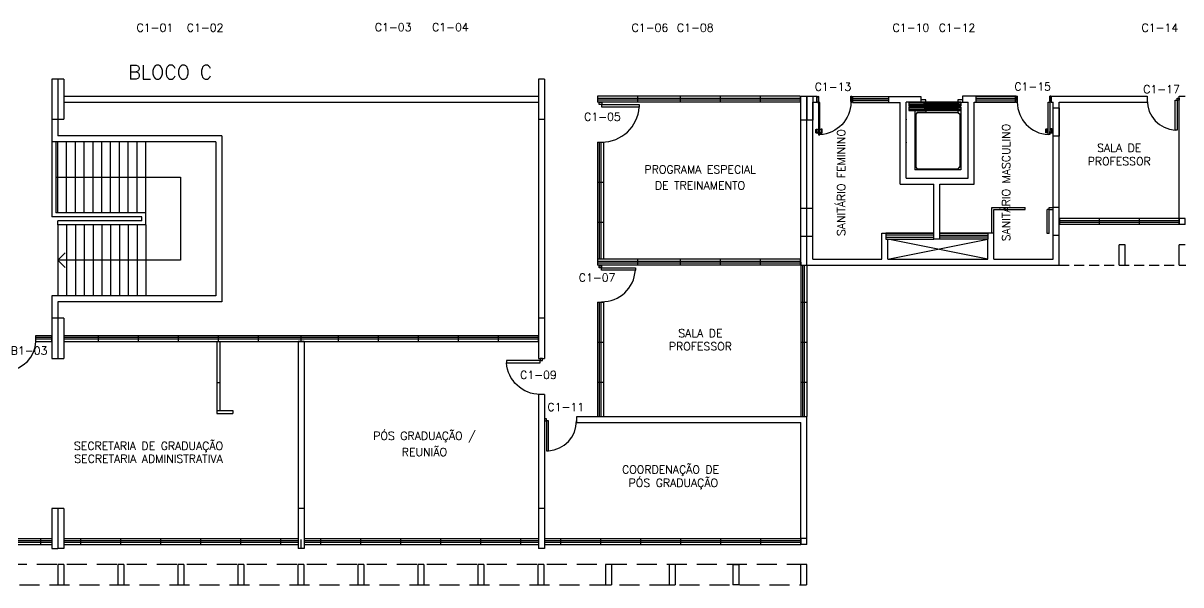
# Model space of a CAD drawing. Header units: millimetres. Extents: x -7340 to 2863, y 1192 to 16198.
# Drawn here: x 2792.87 to 2821.81, y 1192.09 to 1206.14 of the extents above; entities that cross this region are included whole.
import ezdxf
from ezdxf.enums import TextEntityAlignment as Align

# ---------------------------------------------------------------- set-up
doc = ezdxf.new("R2010")
doc.units = ezdxf.units.MM
doc.linetypes.add('DASHED', pattern=[0.75, 0.5, -0.25])
doc.linetypes.add('HIDDEN', pattern=[0.375, 0.25, -0.125])
for name, color, linetype in [('1', 1, 'Continuous'), ('6', 6, 'Continuous'), ('ALVE', 2, 'Continuous'), ('ALVENARIA', 2, 'Continuous'), ('AR-ELV-01', 91, 'Continuous'), ('AR-ELV-02', 92, 'Continuous'), ('DIV2', 1, 'Continuous'), ('DT-ESQ-CRT', 42, 'Continuous'), ('DT-HTC', 1, 'HIDDEN'), ('ENDEREÇO', 2, 'Continuous'), ('ESC', 1, 'Continuous'), ('ESQ', 1, 'Continuous'), ('ESQUADRIA-', 1, 'Continuous'), ('ESTRUTURA', 3, 'Continuous'), ('GUARDACORPO', 1, 'Continuous'), ('NMBL', 3, 'Continuous'), ('PC', 1, 'Continuous'), ('PILAR', 2, 'Continuous'), ('PORTA', 2, 'Continuous'), ('PROJECAO', 1, 'HIDDEN'), ('TEXTO', 2, 'Continuous')]:
    doc.layers.add(name, color=color, linetype=linetype)
doc.styles.add('UNB-100', font='simplex.shx', dxfattribs={"height": 0.2})

# ---------------------------------------------------------------- blocks, each defined once
blk = doc.blocks.new('ESQ1', base_point=(1.096, 1.3))
for p, q in [((1.096, 1.3), (1.096, 1.45)), ((1.096, 1.45), (2.096, 1.45)), ((2.096, 1.3), (2.096, 1.45)), ((2.096, 1.394), (1.096, 1.394)), ((2.096, 1.351), (1.096, 1.351)), ((1.096, 1.3), (2.096, 1.3))]:
    blk.add_line(p, q)
blk = doc.blocks.new('PE', base_point=(61.3, 32.975))
at = {"linetype": 'Continuous'}
for p, q in [((61.35, 33), (61.35, 33.75)), ((61.35, 33.75), (61.4, 33.75)), ((61.4, 33.75), (61.4, 33)), ((61.3, 33), (61.35, 33)), ((61.3, 32.95), (61.3, 33)), ((61.35, 32.95), (61.3, 32.95)), ((61.35, 33), (61.35, 32.95)), ((61.4, 33), (61.35, 33))]:
    blk.add_line(p, q, dxfattribs=at)
blk.add_arc((61.35, 33.002), 0.75, 359.8725, 86.1776, dxfattribs=at)
blk = doc.blocks.new('PD', base_point=(61, 32.975))
at = {"linetype": 'Continuous'}
for p, q in [((60.9, 33.75), (60.9, 33)), ((60.95, 33.75), (60.9, 33.75)), ((60.95, 33), (60.95, 33.75)), ((60.9, 33), (60.95, 33)), ((60.95, 33), (60.95, 32.95)), ((61, 33), (60.95, 33)), ((61, 32.95), (61, 33)), ((60.95, 32.95), (61, 32.95))]:
    blk.add_line(p, q, dxfattribs=at)
blk.add_arc((60.95, 33.002), 0.75, 93.8224, 180.1275, dxfattribs=at)
blk = doc.blocks.new('*U43')
at = {"layer": 'DT-ESQ-CRT'}
for p, q in [((-0.663, 0.181), (-0.65, 0.181)), ((-0.663, 0.179), (-0.649, 0.179)), ((-0.663, 0.178), (-0.65, 0.178)), ((-0.649, 0.181), (-0.649, 0.216)), ((-0.649, 0.177), (-0.649, 0.069)), ((-0.624, 0.218), (-0.648, 0.218)), ((-0.648, 0.18), (-0.648, 0.215)), ((-0.648, 0.07), (-0.648, 0.178)), ((-0.624, 0.068), (-0.648, 0.068)), ((-0.624, 0.216), (-0.647, 0.216)), ((-0.624, 0.069), (-0.647, 0.069)), ((-0.624, 0.215), (-0.624, 0.202)), ((-0.624, 0.07), (-0.624, 0.083)), ((-0.61, 0.201), (-0.623, 0.201)), ((-0.61, 0.084), (-0.623, 0.084)), ((-0.622, 0.203), (-0.622, 0.216)), ((-0.611, 0.203), (-0.622, 0.203)), ((-0.611, 0.083), (-0.622, 0.083)), ((-0.622, 0.082), (-0.622, 0.069)), ((-0.61, 0.217), (-0.61, 0.203)), ((-0.61, 0.068), (-0.61, 0.082)), ((-0.609, 0.217), (-0.609, 0.202)), ((-0.609, 0.068), (-0.609, 0.083))]:
    blk.add_line(p, q, dxfattribs=at)
for centre, radius, start, end in [((-0.663, 0.179), 0.00152, 90, 270), ((-0.65, 0.181), 0.0007, 270, 0), ((-0.65, 0.177), 0.0007, 0, 90), ((-0.648, 0.216), 0.00152, 99.0687, 170.9313), ((-0.649, 0.181), 0.00152, 270, 350.9313), ((-0.649, 0.178), 0.00149, 358.7698, 90.5096), ((-0.648, 0.069), 0.00152, 189.0687, 260.9313), ((-0.647, 0.215), 0.0007, 90, 180), ((-0.647, 0.07), 0.0007, 180, 270), ((-0.624, 0.216), 0.00148, 358.7448, 81.3793), ((-0.624, 0.215), 0.0007, 0, 90), ((-0.622, 0.083), 0.00152, 99.0717, 170.9283), ((-0.624, 0.07), 0.0007, 270, 0), ((-0.624, 0.069), 0.00148, 278.6207, 1.2552), ((-0.622, 0.082), 0.00075, 90, 180), ((-0.611, 0.203), 0.00075, 270, 0), ((-0.611, 0.082), 0.00075, 360, 90), ((-0.61, 0.217), 0.00075, 359.2743, 180.7257), ((-0.61, 0.203), 0.00152, 279.0717, 350.9283), ((-0.61, 0.083), 0.00152, 9.0717, 80.9283), ((-0.61, 0.068), 0.00075, 179.2743, 0.7257)]:
    blk.add_arc(centre, radius, start, end, dxfattribs=at)
at = {"layer": 'DT-HTC'}
for p, q in [((-0.664, 0.179), (-0.663, 0.181)), ((-0.662, 0.178), (-0.659, 0.181)), ((-0.66, 0.178), (-0.657, 0.181)), ((-0.657, 0.178), (-0.654, 0.181)), ((-0.655, 0.178), (-0.652, 0.181)), ((-0.652, 0.178), (-0.648, 0.181)), ((-0.65, 0.177), (-0.648, 0.179)), ((-0.649, 0.215), (-0.647, 0.218)), ((-0.649, 0.212), (-0.648, 0.213)), ((-0.649, 0.21), (-0.648, 0.211)), ((-0.649, 0.206), (-0.648, 0.208)), ((-0.649, 0.205), (-0.648, 0.206)), ((-0.649, 0.201), (-0.648, 0.203)), ((-0.649, 0.199), (-0.648, 0.201)), ((-0.649, 0.196), (-0.648, 0.197)), ((-0.649, 0.194), (-0.648, 0.195)), ((-0.649, 0.191), (-0.648, 0.192)), ((-0.649, 0.189), (-0.648, 0.19)), ((-0.649, 0.185), (-0.648, 0.187)), ((-0.649, 0.183), (-0.648, 0.185)), ((-0.649, 0.175), (-0.648, 0.176)), ((-0.649, 0.173), (-0.648, 0.174)), ((-0.649, 0.169), (-0.648, 0.171)), ((-0.649, 0.167), (-0.648, 0.169)), ((-0.649, 0.164), (-0.648, 0.166)), ((-0.649, 0.162), (-0.648, 0.164)), ((-0.649, 0.159), (-0.648, 0.16)), ((-0.649, 0.157), (-0.648, 0.158)), ((-0.649, 0.153), (-0.648, 0.155)), ((-0.649, 0.152), (-0.648, 0.153)), ((-0.649, 0.148), (-0.648, 0.15)), ((-0.649, 0.146), (-0.648, 0.148)), ((-0.649, 0.143), (-0.648, 0.144)), ((-0.649, 0.141), (-0.648, 0.142)), ((-0.649, 0.137), (-0.648, 0.139)), ((-0.649, 0.136), (-0.648, 0.137)), ((-0.649, 0.132), (-0.648, 0.134)), ((-0.649, 0.13), (-0.648, 0.132)), ((-0.649, 0.127), (-0.648, 0.128)), ((-0.649, 0.125), (-0.648, 0.127)), ((-0.649, 0.122), (-0.648, 0.123)), ((-0.649, 0.12), (-0.648, 0.121)), ((-0.649, 0.116), (-0.648, 0.118)), ((-0.649, 0.114), (-0.648, 0.116)), ((-0.649, 0.111), (-0.648, 0.112)), ((-0.649, 0.109), (-0.648, 0.111)), ((-0.649, 0.106), (-0.648, 0.107)), ((-0.649, 0.104), (-0.648, 0.105)), ((-0.649, 0.1), (-0.648, 0.102)), ((-0.649, 0.098), (-0.648, 0.1)), ((-0.649, 0.095), (-0.648, 0.097)), ((-0.649, 0.093), (-0.648, 0.095)), ((-0.649, 0.09), (-0.648, 0.091)), ((-0.649, 0.088), (-0.648, 0.089)), ((-0.649, 0.084), (-0.648, 0.086)), ((-0.649, 0.083), (-0.648, 0.084)), ((-0.649, 0.079), (-0.648, 0.081)), ((-0.649, 0.077), (-0.648, 0.079)), ((-0.649, 0.074), (-0.648, 0.075)), ((-0.649, 0.072), (-0.648, 0.073)), ((-0.649, 0.069), (-0.648, 0.07)), ((-0.648, 0.068), (-0.647, 0.069)), ((-0.645, 0.216), (-0.643, 0.218)), ((-0.645, 0.068), (-0.643, 0.069)), ((-0.643, 0.216), (-0.642, 0.218)), ((-0.643, 0.068), (-0.642, 0.069)), ((-0.64, 0.216), (-0.638, 0.218)), ((-0.64, 0.068), (-0.638, 0.069)), ((-0.638, 0.216), (-0.636, 0.218)), ((-0.638, 0.068), (-0.636, 0.069)), ((-0.634, 0.216), (-0.633, 0.218)), ((-0.634, 0.068), (-0.633, 0.069)), ((-0.632, 0.216), (-0.631, 0.218)), ((-0.632, 0.068), (-0.631, 0.069)), ((-0.629, 0.216), (-0.628, 0.218)), ((-0.629, 0.068), (-0.628, 0.069)), ((-0.627, 0.216), (-0.626, 0.218)), ((-0.627, 0.068), (-0.626, 0.069)), ((-0.624, 0.216), (-0.623, 0.217)), ((-0.624, 0.214), (-0.622, 0.216)), ((-0.624, 0.211), (-0.622, 0.212)), ((-0.624, 0.209), (-0.622, 0.21)), ((-0.624, 0.205), (-0.622, 0.207)), ((-0.624, 0.204), (-0.622, 0.205)), ((-0.624, 0.082), (-0.621, 0.084)), ((-0.624, 0.078), (-0.622, 0.08)), ((-0.624, 0.076), (-0.622, 0.078)), ((-0.624, 0.073), (-0.622, 0.074)), ((-0.624, 0.071), (-0.622, 0.072)), ((-0.624, 0.068), (-0.622, 0.069)), ((-0.623, 0.201), (-0.621, 0.203)), ((-0.621, 0.201), (-0.619, 0.203)), ((-0.619, 0.083), (-0.618, 0.084)), ((-0.618, 0.201), (-0.616, 0.203)), ((-0.617, 0.083), (-0.616, 0.084)), ((-0.616, 0.201), (-0.614, 0.203)), ((-0.614, 0.083), (-0.613, 0.084)), ((-0.612, 0.201), (-0.611, 0.203)), ((-0.612, 0.083), (-0.611, 0.084)), ((-0.61, 0.217), (-0.61, 0.217)), ((-0.61, 0.214), (-0.609, 0.215)), ((-0.61, 0.212), (-0.609, 0.213)), ((-0.61, 0.208), (-0.609, 0.21)), ((-0.61, 0.206), (-0.609, 0.208)), ((-0.61, 0.203), (-0.609, 0.205)), ((-0.61, 0.201), (-0.609, 0.203)), ((-0.61, 0.081), (-0.609, 0.083)), ((-0.61, 0.079), (-0.609, 0.081)), ((-0.61, 0.076), (-0.609, 0.077)), ((-0.61, 0.074), (-0.609, 0.075)), ((-0.61, 0.07), (-0.609, 0.072)), ((-0.61, 0.069), (-0.609, 0.07))]:
    blk.add_line(p, q, dxfattribs=at)
for radius, start, end in [(0.00152, 189.0717, 260.9283), (0.00075, 180, 270)]:
    blk.add_arc((-0.622, 0.203), radius, start, end, dxfattribs=at)
blk = doc.blocks.new('pm01_p')
at = {"layer": 'PORTA'}
for p, q in [((0, 0.15), (0, 0)), ((0.891, 0.15), (0.891, 0))]:
    blk.add_line(p, q, dxfattribs=at)
for points in [[(0.032, 0.919), (-0.012, 0.919, 0.414214), (-0.021, 0.91), (-0.021, 0.83, 0.414214), (-0.012, 0.821), (0.017, 0.821), (0.017, 0.839), (-0.003, 0.839), (-0.003, 0.901), (0.032, 0.901)], [(0.083, 0.919), (0.127, 0.919, -0.414214), (0.136, 0.91), (0.136, 0.83, -0.414214), (0.127, 0.821), (0.098, 0.821), (0.098, 0.839), (0.118, 0.839), (0.118, 0.901), (0.083, 0.901)]]:
    blk.add_lwpolyline(points, format="xyb", dxfattribs=at)
for points in [[(0.039, 0.936), (0.039, 0.884), (0.032, 0.884), (0.032, 0.936)], [(0.076, 0.96), (0.076, 0.15), (0.039, 0.15), (0.039, 0.96)], [(0.076, 0.936), (0.076, 0.884), (0.083, 0.884), (0.083, 0.936)]]:
    blk.add_lwpolyline(points, close=True, dxfattribs=at)
at = {"layer": 'PORTA', "color": 1}
blk.add_arc((0.032, 0.143), 0.819, 0.4291, 86.8973, dxfattribs=at)
at = {"layer": 'PORTA', "xscale": -1}
blk.add_blockref('*U43', (-0.609, -0.068), dxfattribs=at)
at = {"layer": 'PORTA'}
blk.add_blockref('*U43', (1.5, -0.068), dxfattribs=at)
blk = doc.blocks.new('elevador 3 fa_gmv_p')
at = {"layer": 'AR-ELV-01', "color": 1, "ltscale": 35}
for p, q in [((0.15, 0.515), (0.15, -0.78)), ((0.15, 0.515), (0.24, 0.515)), ((0.15, -0.68), (0.15, 0.394)), ((0.17, 0.515), (0.17, 0.442)), ((0.17, 0.451), (0.17, 0.444)), ((0.17, 0.44), (0.17, 0.024)), ((0.177, 0.515), (0.177, 0.442)), ((0.177, 0.451), (0.177, 0.444)), ((0.177, 0.44), (0.177, 0.024)), ((0.214, 0.515), (0.214, 0.452)), ((0.214, 0.451), (0.214, 0.444)), ((0.218, 0.451), (0.24, 0.451)), ((0.218, 0.451), (0.24, 0.451)), ((0.221, 0.515), (0.221, 0.452)), ((0.221, 0.451), (0.221, 0.444)), ((0.24, -0.78), (0.24, 0.515)), ((0.27, 0.515), (0.36, 0.515)), ((0.27, -0.78), (0.27, 0.515)), ((0.289, 0.515), (0.289, 0.452)), ((0.289, 0.451), (0.289, 0.444)), ((0.296, 0.515), (0.296, 0.452)), ((0.296, 0.451), (0.296, 0.444)), ((0.334, 0.44), (0.323, 0.44)), ((0.334, 0.44), (0.323, 0.44)), ((0.333, 0.515), (0.333, 0.442)), ((0.333, 0.451), (0.333, 0.444)), ((0.333, 0.44), (0.333, 0.024)), ((0.34, 0.515), (0.34, 0.442)), ((0.34, 0.451), (0.34, 0.444)), ((0.34, 0.44), (0.34, 0.024)), ((0.36, -0.78), (0.36, 0.515)), ((0.414, 0.44), (0.414, -0.36)), ((0.214, 0.02), (0.214, -0.78)), ((0.221, 0.02), (0.221, -0.78)), ((0.289, 0.02), (0.289, -0.78)), ((0.296, 0.02), (0.296, -0.78)), ((0.15, -0.296), (0.15, -0.011)), ((0.36, -0.296), (0.36, -0.011)), ((0.17, -0.396), (0.17, -0.78)), ((0.177, -0.396), (0.177, -0.78)), ((0.333, -0.396), (0.333, -0.78)), ((0.34, -0.396), (0.34, -0.78)), ((0.15, -0.78), (0.24, -0.78)), ((0.27, -0.78), (0.36, -0.78))]:
    blk.add_line(p, q, dxfattribs=at)
at = {"layer": 'AR-ELV-02', "color": 1, "ltscale": 35}
for p, q in [((0.15, 0.457), (0.15, 0.44)), ((0.15, 0.457), (0.151, 0.457)), ((0.15, 0.457), (0.15, 0.44)), ((0.15, 0.44), (0.189, 0.44)), ((0.151, 0.457), (0.151, 0.442)), ((0.151, 0.442), (0.188, 0.442)), ((0.176, 0.44), (0.187, 0.44)), ((0.176, 0.44), (0.187, 0.44)), ((0.188, 0.442), (0.188, 0.452)), ((0.188, 0.452), (0.239, 0.452)), ((0.189, 0.44), (0.189, 0.451)), ((0.189, 0.451), (0.24, 0.451)), ((0.189, 0.44), (0.189, 0.44)), ((0.235, 0.444), (0.2, 0.444)), ((0.2, 0.02), (0.2, 0.444)), ((0.235, 0.02), (0.235, 0.444)), ((0.239, 0.452), (0.239, 0.461)), ((0.239, 0.461), (0.24, 0.461)), ((0.24, 0.451), (0.24, 0.461)), ((0.27, -0.78), (0.27, 0.515)), ((0.27, 0.451), (0.27, 0.461)), ((0.271, 0.461), (0.27, 0.461)), ((0.321, 0.451), (0.27, 0.451)), ((0.292, 0.451), (0.27, 0.451)), ((0.292, 0.451), (0.27, 0.451)), ((0.271, 0.452), (0.271, 0.461)), ((0.322, 0.452), (0.271, 0.452)), ((0.275, 0.444), (0.31, 0.444)), ((0.275, 0.02), (0.275, 0.444)), ((0.31, 0.02), (0.31, 0.444)), ((0.321, 0.44), (0.321, 0.451)), ((0.36, 0.44), (0.321, 0.44)), ((0.321, 0.44), (0.321, 0.44)), ((0.322, 0.442), (0.322, 0.452)), ((0.359, 0.442), (0.322, 0.442)), ((0.36, 0.457), (0.359, 0.457)), ((0.359, 0.457), (0.359, 0.442)), ((0.36, 0.515), (0.659, 0.515)), ((0.36, -0.78), (0.36, 0.515)), ((0.36, 0.457), (0.361, 0.457)), ((0.36, 0.457), (0.36, 0.44)), ((0.36, 0.457), (0.36, 0.44)), ((0.36, 0.44), (0.414, 0.44)), ((0.361, 0.457), (0.361, 0.442)), ((0.361, 0.442), (0.412, 0.442)), ((0.386, 0.44), (0.411, 0.44)), ((0.386, 0.44), (0.411, 0.44)), ((0.412, 0.451), (0.452, 0.491)), ((0.412, 0.442), (0.412, 0.451)), ((0.414, 0.45), (0.454, 0.49)), ((0.414, 0.44), (0.414, 0.45)), ((0.414, 0.44), (0.414, 0.44)), ((0.452, 0.515), (0.452, 0.491)), ((0.454, 0.515), (0.452, 0.515)), ((0.454, 0.515), (0.452, 0.515)), ((0.454, 0.515), (1.839, 0.515)), ((0.454, 0.515), (0.454, 0.49)), ((0.454, 0.49), (1.771, 0.49)), ((1.771, 0.515), (1.773, 0.515)), ((1.771, 0.515), (1.771, 0.49)), ((1.814, 0.448), (1.771, 0.49)), ((1.773, 0.515), (1.773, 0.491)), ((1.814, 0.449), (1.773, 0.491)), ((1.839, 0.449), (1.814, 0.449)), ((1.839, 0.449), (1.814, 0.449)), ((1.839, 0.448), (1.814, 0.448)), ((1.839, 0.448), (1.814, 0.448)), ((1.839, 0.448), (1.814, 0.448)), ((1.814, -0.567), (1.814, 0.448)), ((1.839, 0.515), (1.839, 0.448)), ((1.839, 0.515), (1.839, -0.544)), ((0.191, 0.024), (0.156, 0.024)), ((0.156, -0.396), (0.156, 0.024)), ((0.191, -0.396), (0.191, 0.024)), ((0.235, 0.02), (0.2, 0.02)), ((0.275, 0.02), (0.31, 0.02)), ((0.319, 0.024), (0.354, 0.024)), ((0.319, -0.396), (0.319, 0.024)), ((0.354, -0.396), (0.354, 0.024)), ((0.191, -0.396), (0.156, -0.396)), ((0.319, -0.396), (0.354, -0.396)), ((0.36, -0.36), (0.414, -0.36)), ((0.36, -0.381), (0.36, -0.36)), ((0.36, -0.381), (0.361, -0.381)), ((0.361, -0.361), (0.412, -0.361)), ((0.361, -0.381), (0.361, -0.361)), ((0.386, -0.36), (0.411, -0.36)), ((0.386, -0.36), (0.411, -0.36)), ((0.412, -0.361), (0.412, -0.57)), ((0.412, -0.57), (0.452, -0.61)), ((0.414, -0.36), (0.414, -0.36)), ((0.414, -0.36), (0.414, -0.57)), ((0.414, -0.57), (0.454, -0.61)), ((1.814, -0.567), (1.771, -0.61)), ((1.814, -0.569), (1.773, -0.61)), ((1.839, -0.567), (1.814, -0.567)), ((1.839, -0.567), (1.814, -0.567)), ((1.839, -0.567), (1.814, -0.567)), ((1.839, -0.569), (1.814, -0.569)), ((1.839, -0.569), (1.814, -0.569)), ((1.839, -0.542), (1.839, -0.567)), ((1.839, -0.554), (1.839, -0.635)), ((1.839, -0.567), (1.839, -0.569)), ((1.839, -0.567), (1.839, -0.569)), ((0.36, -0.635), (1.839, -0.635)), ((0.452, -0.635), (0.452, -0.61)), ((0.454, -0.635), (0.452, -0.635)), ((0.454, -0.635), (0.452, -0.635)), ((0.454, -0.61), (1.771, -0.61)), ((0.454, -0.635), (0.454, -0.61)), ((1.771, -0.635), (1.771, -0.61)), ((1.773, -0.635), (1.773, -0.61)), ((1.839, -0.635), (1.839, -0.635))]:
    blk.add_line(p, q, dxfattribs=at)
for points in [[(0.09, 0.56), (0.09, 0.44), (0.15, 0.44), (0.15, 0.56)], [(0.15, -0.479), (0.15, -0.479), (0.15, -0.36), (0.09, -0.36), (0.09, -0.479)]]:
    blk.add_lwpolyline(points, dxfattribs=at)

msp = doc.modelspace()

# ---------------------------------------------------------------- linework, layer by layer
at = {"linetype": 'Continuous'}
msp.add_line((2813.60341, 1204.3089), (2813.60341, 1204.1589), dxfattribs=at)
for p in [(2814.94382, 1203.73359), (2814.94382, 1203.15328)]:
    msp.add_point(p)
at = {"color": 6}
for p in [(2814.94382, 1203.73359), (2814.94382, 1203.15327)]:
    msp.add_point(p, dxfattribs=at)
at = {"layer": '1'}
for p, q in [((2813.60341, 1204.2589), (2814.50341, 1204.2589)), ((2814.50341, 1204.2089), (2813.60341, 1204.2089)), ((2817.68282, 1204.2139), (2816.69282, 1204.2139)), ((2815.63382, 1200.8389), (2814.43382, 1200.8389)), ((2814.43382, 1200.7889), (2815.63382, 1200.7889)), ((2815.78382, 1200.8389), (2816.98382, 1200.8389)), ((2816.98382, 1200.7889), (2815.78382, 1200.7889))]:
    msp.add_line(p, q, dxfattribs=at)
at = {"layer": '1', "linetype": 'Continuous'}
for p, q in [((2816.98382, 1200.2389), (2814.48382, 1200.7389)), ((2814.48382, 1200.2389), (2816.98382, 1200.7389))]:
    msp.add_line(p, q, dxfattribs=at)
at = {"layer": '1'}
for points in [[(2813.60341, 1204.3089), (2814.50341, 1204.3089), (2814.50341, 1204.1589), (2813.60341, 1204.1589)], [(2815.63382, 1200.8889), (2814.43382, 1200.8889), (2814.43382, 1200.7389), (2815.63382, 1200.7389)], [(2815.78382, 1200.8889), (2816.98382, 1200.8889), (2816.98382, 1200.7389), (2815.78382, 1200.7389)]]:
    msp.add_lwpolyline(points, close=True, dxfattribs=at)
at = {"layer": '1', "color": 1, "linetype": 'Continuous'}
msp.add_lwpolyline([(2793.68897, 1202.28667), (2796.80147, 1202.28667), (2796.80147, 1200.21167), (2793.73897, 1200.21167), (2793.91928, 1200.03136), (2793.73897, 1200.21167), (2793.91928, 1200.39197)], dxfattribs=at)
at = {"layer": '6', "linetype": 'Continuous'}
msp.add_line((2799.74611, 1198.18229), (2799.74611, 1198.18229), dxfattribs=at)
at = {"layer": 'ALVE'}
for p, q in [((2805.75324, 1204.3139), (2805.75324, 1198.75949)), ((2805.90324, 1204.3139), (2805.90324, 1198.75949)), ((2799.74611, 1198.18229), (2799.74611, 1194.0063)), ((2799.74611, 1198.18229), (2799.74611, 1194.0063)), ((2799.89611, 1198.18229), (2799.89611, 1194.0063)), ((2799.89611, 1198.18229), (2799.89611, 1194.0063)), ((2805.75324, 1196.85578), (2805.75324, 1194.0063)), ((2805.90324, 1196.85578), (2805.90324, 1194.0063)), ((2805.75324, 1196.30519), (2805.75324, 1194.0063)), ((2805.90324, 1196.30519), (2805.90324, 1194.0063))]:
    msp.add_line(p, q, dxfattribs=at)
at = {"layer": 'ALVE', "linetype": 'Continuous'}
for p, q in [((2812.31241, 1201.50336), (2812.31241, 1204.3139)), ((2818.62382, 1204.3139), (2820.96639, 1204.3139)), ((2820.96639, 1204.3139), (2820.96639, 1204.1639)), ((2821.76986, 1201.10823), (2821.76986, 1204.31358)), ((2821.76986, 1204.31358), (2821.91986, 1204.31358)), ((2812.46241, 1200.0889), (2812.46241, 1204.1689)), ((2812.61241, 1200.2389), (2812.61241, 1204.1639)), ((2818.62382, 1204.0189), (2818.62382, 1204.1639)), ((2818.62382, 1201.53306), (2818.62382, 1204.0189)), ((2818.77382, 1201.53306), (2818.77382, 1204.1639)), ((2818.77382, 1204.1639), (2820.96639, 1204.1639)), ((2812.46241, 1200.80133), (2812.46241, 1201.50336)), ((2818.62412, 1200.83103), (2818.62412, 1201.53306)), ((2812.31241, 1200.0889), (2812.31241, 1200.80133)), ((2818.62382, 1200.2389), (2818.62382, 1200.83103)), ((2818.77382, 1200.0889), (2818.77382, 1200.83103)), ((2812.61241, 1200.2389), (2814.33382, 1200.2389)), ((2814.48382, 1200.2389), (2816.98382, 1200.2389)), ((2817.13382, 1200.2389), (2818.62382, 1200.2389)), ((2812.31241, 1200.0889), (2818.77382, 1200.0889)), ((2805.90324, 1196.85578), (2805.75324, 1196.85578)), ((2806.70949, 1196.30519), (2812.46241, 1196.30519)), ((2806.70949, 1196.30519), (2812.46241, 1196.30519)), ((2806.70949, 1196.15519), (2806.70949, 1196.30519)), ((2806.70949, 1196.15519), (2812.31241, 1196.15519)), ((2806.70949, 1196.15519), (2812.31241, 1196.15519)), ((2812.31241, 1193.10186), (2812.31241, 1196.15519)), ((2812.46241, 1193.10186), (2812.46241, 1196.30519))]:
    msp.add_line(p, q, dxfattribs=at)
at = {"layer": 'ALVENARIA'}
for p, q in [((2805.75324, 1204.3139), (2805.75324, 1198.75949)), ((2805.90324, 1204.3139), (2805.90324, 1198.75949))]:
    msp.add_line(p, q, dxfattribs=at)
at = {"layer": 'ALVENARIA', "linetype": 'Continuous'}
for p, q in [((2812.71241, 1204.3089), (2812.61241, 1204.3089)), ((2813.60341, 1204.3089), (2815.31492, 1204.3089)), ((2815.31492, 1204.3089), (2815.31492, 1204.1639)), ((2817.68282, 1204.3139), (2816.35441, 1204.3139)), ((2816.35441, 1204.3139), (2816.35441, 1204.1639)), ((2818.57382, 1204.3139), (2818.62382, 1204.3139)), ((2812.71241, 1204.1589), (2812.61241, 1204.1589)), ((2813.60341, 1204.1589), (2814.79382, 1204.1589)), ((2814.79382, 1202.1139), (2814.79382, 1204.1589)), ((2814.94382, 1202.2639), (2814.94382, 1204.1639)), ((2815.31492, 1204.1639), (2814.94382, 1204.1639)), ((2816.35441, 1204.1639), (2816.49382, 1204.1639)), ((2816.49382, 1202.2639), (2816.49382, 1204.1639)), ((2816.64382, 1204.1639), (2817.68282, 1204.1639)), ((2816.64382, 1202.1139), (2816.64382, 1204.1639)), ((2818.57382, 1204.1639), (2818.62382, 1204.1639)), ((2814.94382, 1202.2639), (2816.49382, 1202.2639)), ((2814.79382, 1202.1139), (2815.63382, 1202.1139)), ((2815.63382, 1200.7389), (2815.63382, 1202.1139)), ((2815.63382, 1200.7389), (2815.63382, 1202.1139)), ((2815.78382, 1200.7389), (2815.78382, 1202.1139)), ((2815.78382, 1200.7389), (2815.78382, 1202.1139)), ((2815.78382, 1202.1139), (2816.64382, 1202.1139)), ((2814.33382, 1200.8889), (2815.63382, 1200.8889)), ((2814.33382, 1200.2389), (2814.33382, 1200.8889)), ((2814.48382, 1200.2389), (2814.48382, 1200.7389)), ((2815.78382, 1200.7389), (2815.63382, 1200.7389)), ((2817.13382, 1200.8889), (2815.78382, 1200.8889)), ((2816.98382, 1200.2389), (2816.98382, 1200.7389)), ((2817.13382, 1200.2389), (2817.13382, 1200.8889)), ((2799.89611, 1198.18229), (2799.74611, 1198.18229)), ((2805.73679, 1192.59963), (2805.73679, 1192.09352)), ((2805.88679, 1192.59963), (2805.73679, 1192.59963)), ((2805.88679, 1192.59963), (2805.88679, 1192.09352)), ((2807.42723, 1192.59963), (2807.42723, 1192.09352)), ((2807.57723, 1192.59963), (2807.42723, 1192.59963)), ((2807.57723, 1192.59963), (2807.57723, 1192.09352)), ((2809.02041, 1192.59963), (2809.02041, 1192.09352)), ((2809.17041, 1192.59963), (2809.02041, 1192.59963)), ((2809.17041, 1192.59963), (2809.17041, 1192.09352)), ((2810.61359, 1192.59963), (2810.76359, 1192.59963)), ((2810.61359, 1192.59963), (2810.61359, 1192.09352)), ((2810.76359, 1192.59963), (2810.76359, 1192.09352)), ((2812.30495, 1192.59963), (2812.30495, 1192.09352)), ((2812.45495, 1192.59963), (2812.30495, 1192.59963)), ((2812.45495, 1192.59963), (2812.45495, 1192.09352))]:
    msp.add_line(p, q, dxfattribs=at)
at = {"layer": 'ALVENARIA', "color": 1}
msp.add_line((2816.69282, 1204.2639), (2817.68282, 1204.2639), dxfattribs=at)
at = {"layer": 'ALVENARIA', "color": 2, "linetype": 'Continuous'}
msp.add_line((2818.57382, 1204.3139), (2818.57382, 1204.1639), dxfattribs=at)
at = {"layer": 'ALVENARIA', "color": 1}
msp.add_lwpolyline([(2816.69282, 1204.3139), (2817.68282, 1204.3139), (2817.68282, 1204.1639), (2816.69282, 1204.1639)], close=True, dxfattribs=at)
at = {"layer": 'DIV2', "linetype": 'Continuous'}
for p, q in [((2817.08382, 1200.8889), (2817.08382, 1201.5289)), ((2817.08382, 1201.5289), (2817.92382, 1201.5289)), ((2817.13382, 1200.8889), (2817.13382, 1201.4789)), ((2817.13382, 1201.4789), (2817.92382, 1201.4789)), ((2817.92382, 1201.4789), (2817.92382, 1201.5289)), ((2817.92382, 1201.4789), (2817.92382, 1201.5289)), ((2818.47382, 1200.8789), (2818.47382, 1201.4789)), ((2818.52382, 1201.4789), (2818.47382, 1201.4789)), ((2818.52382, 1201.5289), (2818.62382, 1201.5289)), ((2818.52382, 1201.4789), (2818.52382, 1201.5289)), ((2818.52382, 1200.8789), (2818.52382, 1201.4789)), ((2818.52382, 1201.4789), (2818.62382, 1201.4789)), ((2818.52382, 1200.8789), (2818.47382, 1200.8789)), ((2797.71663, 1198.18229), (2797.71663, 1196.38229)), ((2797.78985, 1198.18229), (2797.78985, 1196.45551)), ((2797.71663, 1197.1509), (2797.78985, 1197.1509)), ((2797.71663, 1196.45551), (2798.11663, 1196.45551)), ((2798.11663, 1196.45551), (2798.11663, 1196.38229)), ((2797.71663, 1196.38229), (2798.11663, 1196.38229))]:
    msp.add_line(p, q, dxfattribs=at)
at = {"layer": 'ESC'}
for p, q in [((2793.73897, 1201.39917), (2793.73897, 1203.17417)), ((2793.95897, 1201.39917), (2793.95897, 1203.17417)), ((2794.17897, 1201.39917), (2794.17897, 1203.17417)), ((2794.39897, 1201.39917), (2794.39897, 1203.17417)), ((2794.61897, 1201.39917), (2794.61897, 1203.17417)), ((2794.83897, 1201.39917), (2794.83897, 1203.17417)), ((2795.05897, 1201.39917), (2795.05897, 1203.17417)), ((2795.27897, 1201.39917), (2795.27897, 1203.17417)), ((2795.49897, 1201.39917), (2795.49897, 1203.17417)), ((2795.71897, 1201.39917), (2795.71897, 1203.17417)), ((2795.93897, 1201.39917), (2795.93897, 1203.17417)), ((2793.73897, 1201.09917), (2793.73897, 1199.32417)), ((2793.95897, 1201.09917), (2793.95897, 1199.32417)), ((2794.17897, 1201.09917), (2794.17897, 1199.32417)), ((2794.39897, 1201.09917), (2794.39897, 1199.32417)), ((2794.61897, 1201.09917), (2794.61897, 1199.32417)), ((2794.83897, 1201.09917), (2794.83897, 1199.32417)), ((2795.05897, 1201.09917), (2795.05897, 1199.32417)), ((2795.27897, 1201.09917), (2795.27897, 1199.32417)), ((2795.49897, 1201.09917), (2795.49897, 1199.32417)), ((2795.71897, 1201.09917), (2795.71897, 1199.32417)), ((2795.93897, 1201.09917), (2795.93897, 1199.32417))]:
    msp.add_line(p, q, dxfattribs=at)
at = {"layer": 'ESQ'}
for p, q in [((2798.75324, 1198.33229), (2799.75324, 1198.33229)), ((2798.75324, 1198.18229), (2798.75324, 1198.33229)), ((2799.75324, 1198.27639), (2798.75324, 1198.27639)), ((2799.75324, 1198.23311), (2798.75324, 1198.23311)), ((2798.75324, 1198.18229), (2799.75324, 1198.18229)), ((2799.75324, 1198.33229), (2800.75324, 1198.33229)), ((2800.75324, 1198.27639), (2799.75324, 1198.27639)), ((2800.75324, 1198.23311), (2799.75324, 1198.23311)), ((2799.75324, 1198.18229), (2800.75324, 1198.18229)), ((2799.81974, 1198.18229), (2799.81974, 1198.33229)), ((2800.75324, 1198.33229), (2801.75324, 1198.33229)), ((2800.75324, 1198.18229), (2800.75324, 1198.33229)), ((2801.75324, 1198.27639), (2800.75324, 1198.27639)), ((2801.75324, 1198.23311), (2800.75324, 1198.23311)), ((2800.75324, 1198.18229), (2801.75324, 1198.18229)), ((2801.75324, 1198.18229), (2801.75324, 1198.33229)), ((2799.89611, 1193.25186), (2800.31241, 1193.25186)), ((2800.31241, 1193.10186), (2800.31241, 1193.25186)), ((2805.31241, 1193.25186), (2805.75324, 1193.25186)), ((2805.31241, 1193.10186), (2805.31241, 1193.25186)), ((2805.90324, 1193.25186), (2806.31241, 1193.25186)), ((2806.31241, 1193.10186), (2806.31241, 1193.25186)), ((2800.31241, 1193.19596), (2799.89611, 1193.19596)), ((2800.31241, 1193.15267), (2799.89611, 1193.15267)), ((2799.89611, 1193.10186), (2800.31241, 1193.10186)), ((2805.75324, 1193.19596), (2805.31241, 1193.19596)), ((2805.75324, 1193.15267), (2805.31241, 1193.15267)), ((2805.31241, 1193.10186), (2805.75324, 1193.10186)), ((2806.31241, 1193.19596), (2805.90324, 1193.19596)), ((2806.31241, 1193.15267), (2805.90324, 1193.15267)), ((2805.90324, 1193.10186), (2806.31241, 1193.10186))]:
    msp.add_line(p, q, dxfattribs=at)
at = {"layer": 'ESQ', "linetype": 'Continuous'}
msp.add_line((2799.89611, 1198.18229), (2799.74611, 1198.18229), dxfattribs=at)
at = {"layer": 'ESQUADRIA-'}
for p, q in [((2808.22923, 1204.3139), (2808.22923, 1204.1639)), ((2809.2952, 1204.3139), (2808.22923, 1204.3139)), ((2808.22923, 1204.26309), (2809.2952, 1204.26309)), ((2808.22923, 1204.2198), (2809.2952, 1204.2198)), ((2809.2952, 1204.1639), (2808.22923, 1204.1639)), ((2807.22923, 1201.1639), (2807.22923, 1200.2389)), ((2807.22923, 1201.1639), (2807.37923, 1201.1639)), ((2807.28005, 1200.2389), (2807.28005, 1201.1639)), ((2807.32333, 1200.2389), (2807.32333, 1201.1639)), ((2807.37923, 1201.1639), (2807.37923, 1200.2389)), ((2819.76986, 1201.25823), (2818.77412, 1201.25823)), ((2819.76986, 1201.10823), (2818.77412, 1201.10823)), ((2818.77609, 1201.25823), (2818.77609, 1201.10823)), ((2818.77609, 1201.20741), (2819.76986, 1201.20741)), ((2818.77609, 1201.16413), (2819.76986, 1201.16413)), ((2819.76986, 1201.25823), (2819.76986, 1201.10823)), ((2820.76986, 1201.25823), (2820.76986, 1201.10823)), ((2821.76986, 1201.25823), (2820.76986, 1201.25823)), ((2820.76986, 1201.20741), (2821.76986, 1201.20741)), ((2820.76986, 1201.16413), (2821.76986, 1201.16413)), ((2821.76986, 1201.10823), (2820.76986, 1201.10823)), ((2807.22911, 1200.2389), (2807.22911, 1200.0889)), ((2808.22911, 1200.2389), (2807.22911, 1200.2389)), ((2807.22911, 1200.18809), (2808.22911, 1200.18809)), ((2808.22911, 1200.2389), (2808.22911, 1200.0889)), ((2809.29507, 1200.2389), (2808.22911, 1200.2389)), ((2808.22911, 1200.2389), (2808.22911, 1200.0889)), ((2808.22911, 1200.18809), (2809.29507, 1200.18809)), ((2809.29507, 1200.2389), (2809.29507, 1200.0889)), ((2812.31241, 1200.1639), (2812.31241, 1199.1639)), ((2807.22911, 1200.1448), (2808.22911, 1200.1448)), ((2808.22911, 1200.0889), (2807.22911, 1200.0889)), ((2808.22911, 1200.1448), (2809.29507, 1200.1448)), ((2809.29507, 1200.0889), (2808.22911, 1200.0889)), ((2812.36323, 1199.1639), (2812.36323, 1200.0889)), ((2812.40651, 1199.1639), (2812.40651, 1200.0889)), ((2812.46241, 1200.0889), (2812.46241, 1199.1639)), ((2812.31241, 1199.1639), (2812.46241, 1199.1639)), ((2793.58715, 1198.27639), (2793.18324, 1198.27639)), ((2793.58715, 1198.23311), (2793.1863, 1198.23311)), ((2793.18671, 1198.33229), (2793.58715, 1198.33229)), ((2793.18671, 1198.18229), (2793.58715, 1198.18229)), ((2793.58715, 1198.18229), (2793.58715, 1198.33229)), ((2793.88897, 1198.33229), (2794.75324, 1198.33229)), ((2794.75324, 1198.27639), (2793.88897, 1198.27639)), ((2794.75324, 1198.23311), (2793.88897, 1198.23311)), ((2793.88897, 1198.18229), (2794.75324, 1198.18229)), ((2794.75324, 1198.18229), (2794.75324, 1198.33229)), ((2798.75324, 1198.18229), (2798.75324, 1198.33229)), ((2798.75324, 1198.33229), (2799.75324, 1198.33229)), ((2799.75324, 1198.27639), (2798.75324, 1198.27639)), ((2799.75324, 1198.23311), (2798.75324, 1198.23311)), ((2798.75324, 1198.18229), (2799.75324, 1198.18229)), ((2799.75324, 1198.33229), (2800.75324, 1198.33229)), ((2800.75324, 1198.27639), (2799.75324, 1198.27639)), ((2800.75324, 1198.23311), (2799.75324, 1198.23311)), ((2799.75324, 1198.18229), (2800.75324, 1198.18229)), ((2799.81974, 1198.18229), (2799.81974, 1198.33229)), ((2800.75324, 1198.18229), (2800.75324, 1198.33229)), ((2800.75324, 1198.33229), (2801.75324, 1198.33229)), ((2801.75324, 1198.27639), (2800.75324, 1198.27639)), ((2801.75324, 1198.23311), (2800.75324, 1198.23311)), ((2800.75324, 1198.18229), (2801.75324, 1198.18229)), ((2801.75324, 1198.18229), (2801.75324, 1198.33229)), ((2807.22923, 1197.1639), (2807.37923, 1197.1639)), ((2807.22923, 1197.1639), (2807.22923, 1196.30519)), ((2807.28005, 1196.30519), (2807.28005, 1197.1639)), ((2807.32333, 1196.30519), (2807.32333, 1197.1639)), ((2807.37923, 1197.1639), (2807.37923, 1196.30519)), ((2812.31241, 1197.1639), (2812.31241, 1196.30519)), ((2812.31241, 1197.1639), (2812.46241, 1197.1639)), ((2812.36323, 1196.30519), (2812.36323, 1197.1639)), ((2812.40651, 1196.30519), (2812.40651, 1197.1639)), ((2812.46241, 1197.1639), (2812.46241, 1196.30519)), ((2793.31241, 1193.10186), (2793.31241, 1193.25186)), ((2793.31241, 1193.25186), (2793.58897, 1193.25186)), ((2793.88897, 1193.25186), (2794.31241, 1193.25186)), ((2794.31241, 1193.10186), (2794.31241, 1193.25186)), ((2796.31241, 1193.10186), (2796.31241, 1193.25186)), ((2796.31241, 1193.25186), (2797.31241, 1193.25186)), ((2797.31241, 1193.10186), (2797.31241, 1193.25186)), ((2799.31241, 1193.25186), (2799.74611, 1193.25186)), ((2799.31241, 1193.10186), (2799.31241, 1193.25186)), ((2799.89611, 1193.25186), (2800.31241, 1193.25186)), ((2800.31241, 1193.10186), (2800.31241, 1193.25186)), ((2802.31241, 1193.10186), (2802.31241, 1193.25186)), ((2802.31241, 1193.25186), (2803.31241, 1193.25186)), ((2803.31241, 1193.10186), (2803.31241, 1193.25186)), ((2805.31241, 1193.10186), (2805.31241, 1193.25186)), ((2805.31241, 1193.25186), (2805.75324, 1193.25186)), ((2805.90324, 1193.25186), (2806.31241, 1193.25186)), ((2806.31241, 1193.10186), (2806.31241, 1193.25186)), ((2793.58897, 1193.19596), (2793.31241, 1193.19596)), ((2793.58897, 1193.15267), (2793.31241, 1193.15267)), ((2793.31241, 1193.10186), (2793.58897, 1193.10186)), ((2794.31241, 1193.19596), (2793.88897, 1193.19596)), ((2794.31241, 1193.15267), (2793.88897, 1193.15267)), ((2793.88897, 1193.10186), (2794.31241, 1193.10186)), ((2797.31241, 1193.19596), (2796.31241, 1193.19596)), ((2797.31241, 1193.15267), (2796.31241, 1193.15267)), ((2796.31241, 1193.10186), (2797.31241, 1193.10186)), ((2799.74611, 1193.19596), (2799.31241, 1193.19596)), ((2799.74611, 1193.15267), (2799.31241, 1193.15267)), ((2799.31241, 1193.10186), (2799.74611, 1193.10186)), ((2800.31241, 1193.19596), (2799.89611, 1193.19596)), ((2800.31241, 1193.15267), (2799.89611, 1193.15267)), ((2799.89611, 1193.10186), (2800.31241, 1193.10186)), ((2803.31241, 1193.19596), (2802.31241, 1193.19596)), ((2803.31241, 1193.15267), (2802.31241, 1193.15267)), ((2802.31241, 1193.10186), (2803.31241, 1193.10186)), ((2805.75324, 1193.19596), (2805.31241, 1193.19596)), ((2805.75324, 1193.15267), (2805.31241, 1193.15267)), ((2805.31241, 1193.10186), (2805.75324, 1193.10186)), ((2806.31241, 1193.19596), (2805.90324, 1193.19596)), ((2806.31241, 1193.15267), (2805.90324, 1193.15267)), ((2805.90324, 1193.10186), (2806.31241, 1193.10186))]:
    msp.add_line(p, q, dxfattribs=at)
at = {"layer": 'ESQUADRIA-', "linetype": 'Continuous'}
for p, q in [((2793.18671, 1198.18229), (2793.18671, 1198.33229)), ((2799.89611, 1198.18229), (2799.74611, 1198.18229)), ((2799.82111, 1193.00404), (2799.82111, 1193.22413))]:
    msp.add_line(p, q, dxfattribs=at)
at = {"layer": 'ESQUADRIA-', "color": 1}
for p, q in [((2795.75324, 1198.18229), (2795.75324, 1198.33229)), ((2795.75324, 1198.33229), (2796.75324, 1198.33229)), ((2796.75324, 1198.27639), (2795.75324, 1198.27639)), ((2796.75324, 1198.23311), (2795.75324, 1198.23311)), ((2795.75324, 1198.18229), (2796.75324, 1198.18229)), ((2796.75324, 1198.18229), (2796.75324, 1198.33229))]:
    msp.add_line(p, q, dxfattribs=at)
at = {"layer": 'ESTRUTURA', "linetype": 'Continuous'}
for p, q in [((2793.88897, 1204.7411), (2793.58897, 1204.7411)), ((2805.90324, 1204.7411), (2805.75324, 1204.7411)), ((2793.58897, 1203.73884), (2793.88897, 1203.73884)), ((2805.75324, 1203.73884), (2805.90324, 1203.73884)), ((2812.31241, 1200.80133), (2812.31241, 1201.50336)), ((2812.61241, 1201.50336), (2812.31241, 1201.50336)), ((2812.61241, 1200.80133), (2812.61241, 1201.50336)), ((2818.77382, 1201.53306), (2818.62382, 1201.53306)), ((2818.62382, 1200.83103), (2818.62382, 1201.53306)), ((2818.77412, 1200.83103), (2818.77412, 1201.53306)), ((2812.61241, 1200.80133), (2812.31241, 1200.80133)), ((2818.77382, 1200.83103), (2818.62382, 1200.83103)), ((2820.26986, 1200.0889), (2820.26986, 1200.59173)), ((2820.41986, 1200.0889), (2820.41986, 1200.59173)), ((2821.76986, 1200.0889), (2821.76986, 1200.59173)), ((2793.88897, 1198.75949), (2793.58897, 1198.75949)), ((2805.90324, 1198.75949), (2805.75324, 1198.75949)), ((2799.89611, 1198.18229), (2799.74611, 1198.18229)), ((2793.58897, 1197.75723), (2793.88897, 1197.75723)), ((2805.75324, 1197.75723), (2805.90324, 1197.75723)), ((2793.88897, 1194.0063), (2793.58897, 1194.0063)), ((2799.89611, 1194.0063), (2799.74611, 1194.0063)), ((2805.90324, 1194.0063), (2805.75324, 1194.0063)), ((2793.58897, 1193.00404), (2793.73897, 1193.00404)), ((2793.88897, 1193.00404), (2793.73897, 1193.00404)), ((2799.89611, 1193.00404), (2799.74611, 1193.00404)), ((2805.90324, 1193.00404), (2805.75324, 1193.00404)), ((2812.46241, 1193.10186), (2812.31241, 1193.10186)), ((2793.88679, 1192.59963), (2793.73679, 1192.59963)), ((2793.73679, 1192.59963), (2793.73679, 1192.09352)), ((2793.88679, 1192.59963), (2793.88679, 1192.09352)), ((2795.38679, 1192.59963), (2795.23679, 1192.59963)), ((2795.23679, 1192.59963), (2795.23679, 1192.09352)), ((2795.38679, 1192.59963), (2795.38679, 1192.09352)), ((2796.88679, 1192.59963), (2796.73679, 1192.59963)), ((2796.73679, 1192.59963), (2796.73679, 1192.09352)), ((2796.88679, 1192.59963), (2796.88679, 1192.09352)), ((2798.38679, 1192.59963), (2798.23679, 1192.59963)), ((2798.23679, 1192.59963), (2798.23679, 1192.09352)), ((2798.38679, 1192.59963), (2798.38679, 1192.09352)), ((2799.88679, 1192.59963), (2799.73679, 1192.59963)), ((2799.73679, 1192.59963), (2799.73679, 1192.09352)), ((2799.88679, 1192.59963), (2799.88679, 1192.09352)), ((2801.38679, 1192.59963), (2801.23679, 1192.59963)), ((2801.23679, 1192.59963), (2801.23679, 1192.09352)), ((2801.38679, 1192.59963), (2801.38679, 1192.09352)), ((2802.88679, 1192.59963), (2802.73679, 1192.59963)), ((2802.73679, 1192.59963), (2802.73679, 1192.09352)), ((2802.88679, 1192.59963), (2802.88679, 1192.09352)), ((2804.38679, 1192.59963), (2804.23679, 1192.59963)), ((2804.23679, 1192.59963), (2804.23679, 1192.09352)), ((2804.38679, 1192.59963), (2804.38679, 1192.09352)), ((2805.88679, 1192.59963), (2805.73679, 1192.59963)), ((2805.73679, 1192.59963), (2805.73679, 1192.09352)), ((2805.88679, 1192.59963), (2805.88679, 1192.09352)), ((2807.57723, 1192.59963), (2807.42723, 1192.59963)), ((2807.42723, 1192.59963), (2807.42723, 1192.09352)), ((2807.57723, 1192.59963), (2807.57723, 1192.09352)), ((2809.17041, 1192.59963), (2809.02041, 1192.59963)), ((2809.02041, 1192.59963), (2809.02041, 1192.09352)), ((2809.17041, 1192.59963), (2809.17041, 1192.09352)), ((2810.61359, 1192.59963), (2810.61359, 1192.09352)), ((2810.61359, 1192.59963), (2810.76359, 1192.59963)), ((2810.76359, 1192.59963), (2810.76359, 1192.09352)), ((2812.45495, 1192.59963), (2812.30495, 1192.59963)), ((2812.30495, 1192.59963), (2812.30495, 1192.09352)), ((2812.45495, 1192.59963), (2812.45495, 1192.09352)), ((2793.73679, 1192.09352), (2793.88679, 1192.09352)), ((2795.23679, 1192.09352), (2795.38679, 1192.09352)), ((2796.73679, 1192.09352), (2796.88679, 1192.09352)), ((2798.23679, 1192.09352), (2798.38679, 1192.09352)), ((2799.73679, 1192.09352), (2799.88679, 1192.09352)), ((2801.23679, 1192.09352), (2801.38679, 1192.09352)), ((2802.73679, 1192.09352), (2802.88679, 1192.09352)), ((2804.23679, 1192.09352), (2804.38679, 1192.09352)), ((2805.73679, 1192.09352), (2805.88679, 1192.09352)), ((2807.42723, 1192.09352), (2807.57723, 1192.09352)), ((2809.02041, 1192.09352), (2809.17041, 1192.09352)), ((2810.76359, 1192.09352), (2810.61359, 1192.09352)), ((2812.30495, 1192.09352), (2812.45495, 1192.09352))]:
    msp.add_line(p, q, dxfattribs=at)
at = {"layer": 'ESTRUTURA'}
for p, q in [((2793.58897, 1204.7411), (2793.58897, 1203.73884)), ((2793.73897, 1204.7411), (2793.73897, 1203.73884)), ((2793.88897, 1204.7411), (2793.88897, 1203.73884)), ((2805.75324, 1204.7411), (2805.75324, 1203.73884)), ((2805.90324, 1204.7411), (2805.90324, 1203.73884)), ((2821.76986, 1201.25823), (2821.76986, 1201.10823)), ((2821.76986, 1201.25823), (2821.76986, 1201.10823)), ((2821.91986, 1201.10823), (2821.76986, 1201.10823)), ((2793.58897, 1198.75949), (2793.58897, 1197.75723)), ((2793.73897, 1198.75949), (2793.73897, 1197.75723)), ((2793.88897, 1198.75949), (2793.88897, 1197.75723)), ((2805.75324, 1198.75949), (2805.75324, 1197.75723)), ((2805.90324, 1198.75949), (2805.90324, 1197.75723)), ((2793.58897, 1194.0063), (2793.58897, 1193.00404)), ((2793.73897, 1194.0063), (2793.73897, 1193.00404)), ((2793.88897, 1194.0063), (2793.88897, 1193.00404)), ((2799.74611, 1194.0063), (2799.74611, 1193.00404)), ((2799.89611, 1194.0063), (2799.89611, 1193.00404)), ((2805.75324, 1194.0063), (2805.75324, 1193.00404)), ((2805.90324, 1194.0063), (2805.90324, 1193.00404))]:
    msp.add_line(p, q, dxfattribs=at)
msp.add_lwpolyline([(2821.91986, 1201.10823), (2821.91986, 1201.25823), (2821.76986, 1201.25823), (2821.76986, 1201.10823)], dxfattribs=at)
at = {"layer": 'ESTRUTURA', "linetype": 'Continuous'}
for points in [[(2820.41986, 1200.59173), (2820.26986, 1200.59173)], [(2821.91986, 1200.59173), (2821.76986, 1200.59173)], [(2820.26986, 1200.0889), (2820.41986, 1200.0889)], [(2821.76986, 1200.0889), (2821.91986, 1200.0889)], [(2812.46241, 1193.10186), (2812.46241, 1193.25186), (2812.31241, 1193.25186), (2812.31241, 1193.10186)]]:
    msp.add_lwpolyline(points, dxfattribs=at)
at = {"layer": 'GUARDACORPO', "linetype": 'Continuous'}
for p, q in [((2793.88897, 1204.3139), (2805.75324, 1204.3139)), ((2793.88897, 1204.1639), (2805.75324, 1204.1639)), ((2793.58897, 1203.17417), (2793.58897, 1201.29917)), ((2793.68897, 1203.17417), (2793.68897, 1201.39917)), ((2793.73897, 1201.09917), (2793.73897, 1201.19917))]:
    msp.add_line(p, q, dxfattribs=at)
at = {"layer": 'GUARDACORPO'}
for p, q in [((2793.58897, 1203.73884), (2793.58897, 1203.17417)), ((2793.73897, 1203.73884), (2793.73897, 1203.32417)), ((2797.68897, 1203.17417), (2793.58897, 1203.17417)), ((2797.83897, 1203.32417), (2793.73897, 1203.32417)), ((2797.68897, 1203.17417), (2797.68897, 1199.32417)), ((2797.68897, 1203.17417), (2797.68897, 1199.32417)), ((2797.83897, 1203.32417), (2797.83897, 1199.17417)), ((2797.83897, 1203.32417), (2797.83897, 1199.17417)), ((2795.93897, 1201.39917), (2793.68897, 1201.39917)), ((2795.93897, 1201.09917), (2795.93897, 1201.39917)), ((2795.83897, 1201.29917), (2793.58897, 1201.29917)), ((2795.83897, 1201.19917), (2793.73897, 1201.19917)), ((2795.93897, 1201.09917), (2793.73897, 1201.09917)), ((2795.83897, 1201.19917), (2795.83897, 1201.29917)), ((2797.68897, 1199.32417), (2793.58897, 1199.32417)), ((2797.68897, 1199.32417), (2793.58897, 1199.32417)), ((2793.58897, 1199.32417), (2793.58897, 1198.75949)), ((2797.83897, 1199.17417), (2793.73897, 1199.17417)), ((2797.83897, 1199.17417), (2793.73897, 1199.17417)), ((2793.73897, 1199.17417), (2793.73897, 1198.75949))]:
    msp.add_line(p, q, dxfattribs=at)
at = {"layer": 'PC', "linetype": 'Continuous'}
for p, q in [((2814.79382, 1203.3589), (2814.79382, 1204.0589)), ((2816.64382, 1203.25574), (2816.64382, 1203.95574)), ((2814.79382, 1202.5589), (2814.79382, 1203.2589)), ((2816.64382, 1202.45574), (2816.64382, 1203.15574)), ((2818.62382, 1200.2389), (2818.62382, 1200.9389)), ((2817.92382, 1200.2389), (2818.62382, 1200.2389))]:
    msp.add_line(p, q, dxfattribs=at)
at = {"layer": 'PILAR'}
for p, q in [((2805.75324, 1198.75949), (2805.75324, 1197.75723)), ((2805.90324, 1198.75949), (2805.90324, 1197.75723)), ((2805.75324, 1194.0063), (2805.75324, 1193.00404)), ((2805.90324, 1194.0063), (2805.90324, 1193.00404))]:
    msp.add_line(p, q, dxfattribs=at)
at = {"layer": 'PILAR', "linetype": 'Continuous'}
for p, q in [((2805.90324, 1198.75949), (2805.75324, 1198.75949)), ((2805.90324, 1194.0063), (2805.75324, 1194.0063)), ((2805.90324, 1193.00404), (2805.75324, 1193.00404))]:
    msp.add_line(p, q, dxfattribs=at)
at = {"layer": 'PILAR', "color": 3, "linetype": 'Continuous'}
for points in [[(2812.46241, 1203.7139), (2812.31241, 1203.7139), (2812.31241, 1204.3139), (2812.46241, 1204.3139)], [(2812.61241, 1203.7139), (2812.46241, 1203.7139), (2812.46241, 1204.3139), (2812.61241, 1204.3139)], [(2818.77382, 1203.31687), (2818.62382, 1203.31687), (2818.62382, 1204.0189), (2818.77382, 1204.0189)]]:
    msp.add_lwpolyline(points, close=True, dxfattribs=at)
at = {"layer": 'PORTA', "linetype": 'Continuous'}
msp.add_arc((2792.43696, 1198.20174), 0.75, 273.822412, 358.513985, dxfattribs=at)
at = {"layer": 'PROJECAO', "linetype": 'HIDDEN'}
msp.add_line((2818.77382, 1200.0889), (2848.76986, 1200.0889), dxfattribs=at)
at = {"layer": 'PROJECAO', "linetype": 'DASHED'}
for p, q in [((2812.46241, 1192.59963), (2783.77934, 1192.59963)), ((2812.46241, 1192.59963), (2783.77934, 1192.59963)), ((2783.77934, 1192.09352), (2812.31241, 1192.09352)), ((2783.77934, 1192.09352), (2812.31241, 1192.09352))]:
    msp.add_line(p, q, dxfattribs=at)

# ---------------------------------------------------------------- block references
at = {"rotation": 270}
msp.add_blockref('elevador 3 fa_gmv_p', (2815.79441, 1204.3139), dxfattribs=at)
at = {"xscale": -1, "rotation": 180}
msp.add_blockref('pm01_p', (2812.71241, 1204.3089), dxfattribs=at)
at = {"layer": 'ALVENARIA', "rotation": 180}
msp.add_blockref('pm01_p', (2818.57382, 1204.3139), dxfattribs=at)
at = {"layer": 'ESQ', "linetype": 'Continuous'}
for p in [(2797.75324, 1198.18229), (2801.75324, 1198.18229), (2802.75324, 1198.18229), (2803.75324, 1198.18229), (2800.31241, 1193.10186), (2804.31241, 1193.10186), (2806.31241, 1193.10186)]:
    msp.add_blockref('ESQ1', p, dxfattribs=at)
at = {"layer": 'ESQUADRIA-', "linetype": 'Continuous'}
for p, rotation in [((2808.22923, 1204.3139), 180), ((2810.2952, 1204.3139), 180), ((2811.2952, 1204.3139), 180), ((2812.2952, 1204.3139), 180), ((2807.22923, 1203.1639), 270.0000000000002), ((2807.22923, 1202.1639), 270.0000000000002), ((2820.76986, 1201.25823), 180), ((2810.29507, 1200.2389), 180), ((2811.29507, 1200.2389), 180), ((2812.29507, 1200.2389), 180), ((2807.22923, 1199.1639), 270.0000000000002), ((2812.31241, 1199.1639), 270.0000000000002), ((2807.22923, 1198.1639), 270.0000000000002), ((2812.31241, 1198.1639), 270.0000000000002)]:
    msp.add_blockref('ESQ1', p, dxfattribs=dict(at, rotation=rotation))
for p in [(2794.75324, 1198.18229), (2796.75324, 1198.18229), (2797.75324, 1198.18229), (2801.75324, 1198.18229), (2802.75324, 1198.18229), (2803.75324, 1198.18229), (2804.75324, 1198.18229), (2792.31241, 1193.10186), (2794.31241, 1193.10186), (2795.31241, 1193.10186), (2797.31241, 1193.10186), (2798.31241, 1193.10186), (2800.31241, 1193.10186), (2801.31241, 1193.10186), (2803.31241, 1193.10186), (2804.31241, 1193.10186), (2806.31241, 1193.10186), (2807.31241, 1193.10186), (2808.31241, 1193.10186), (2809.31241, 1193.10186), (2810.31241, 1193.10186), (2811.31241, 1193.10186)]:
    msp.add_blockref('ESQ1', p, dxfattribs=at)
at = {"layer": 'PORTA', "linetype": 'Continuous', "rotation": 180}
for name, p in [('PE', (2821.76977, 1204.23906)), ('PD', (2805.90525, 1196.21915))]:
    msp.add_blockref(name, p, dxfattribs=at)
at = {"layer": 'PORTA', "linetype": 'Continuous'}
for p, xscale, yscale, zscale, rotation in [((2807.30483, 1204.16365), 1.248635838267393, 1.248635838267393, 1.248635838267393, 270.0000000000001), ((2807.3029, 1200.07303), 1.126816010823738, 1.126816010823738, 1.126816010823738, 270.0000000000001), ((2805.82824, 1197.75723), -1.126816010823738, 1.126816010823738, 1.126816010823738, 89.99999999999993)]:
    msp.add_blockref('PE', p, dxfattribs=dict(at, xscale=xscale, yscale=yscale, zscale=zscale, rotation=rotation))

# ---------------------------------------------------------------- texts
at = {"layer": 'ENDEREÇO', "linetype": 'Continuous', "style": 'UNB-100'}
for s, p in [('C1-01', (2796.16574, 1205.92511)), ('C1-02', (2797.42072, 1205.92511)), ('C1-03', (2802.122, 1205.93907)), ('C1-04', (2803.55207, 1205.93883)), ('C1-06', (2808.54108, 1205.92479)), ('C1-08', (2809.67317, 1205.92479)), ('C1-10', (2815.06504, 1205.9243)), ('C1-12', (2816.21713, 1205.9243)), ('C1-14', (2821.28864, 1205.92398)), ('C1-13', (2813.11739, 1204.44766)), ('C1-15', (2818.1079, 1204.4525)), ('C1-17', (2821.33022, 1204.38699)), ('C1-05', (2807.35296, 1203.69818)), ('C1-07', (2807.21992, 1199.67648)), ('B1-03', (2793.0194, 1197.84966)), ('C1-09', (2805.75412, 1197.24373)), ('C1-11', (2806.43607, 1196.44063))]:
    msp.add_text(s, height=0.2, dxfattribs=at).set_placement(p, align=Align.CENTER)
at = {"layer": 'NMBL', "style": 'UNB-100'}
msp.add_text('BLOCO C', height=0.35, dxfattribs=at).set_placement((2796.54904, 1204.74199), align=Align.CENTER)
at = {"layer": 'TEXTO', "linetype": 'Continuous', "style": 'UNB-100'}
for s, p in [('SANITÁRIO FEMININO', (2813.42148, 1202.15267)), ('SANITÁRIO MASCULINO', (2817.54369, 1202.15267))]:
    msp.add_text(s, height=0.2, rotation=90, dxfattribs=at).set_placement(p, align=Align.CENTER)
for s, p in [('SALA DE', (2820.27098, 1202.9184)), ('PROFESSOR', (2820.27098, 1202.587)), ('PROGRAMA ESPECIAL', (2809.79692, 1202.38244)), ('DE TREINAMENTO', (2809.79254, 1201.97889)), ('SALA DE', (2809.80166, 1198.28481)), ('PROFESSOR', (2809.80166, 1197.95796)), ('PÓS GRADUAÇÃO /', (2802.90353, 1195.71962)), ('SECRETARIA DE GRADUAÇÃO', (2796.00591, 1195.46849)), ('REUNIÃO', (2802.90353, 1195.3144)), ('SECRETARIA ADMINISTRATIVA', (2796.00591, 1195.147)), ('COORDENAÇÃO DE ', (2809.12499, 1194.87629)), ('PÓS GRADUAÇÃO', (2809.12499, 1194.54489))]:
    msp.add_text(s, height=0.2, dxfattribs=at).set_placement(p, align=Align.CENTER)

doc.saveas('drawing.dxf')
